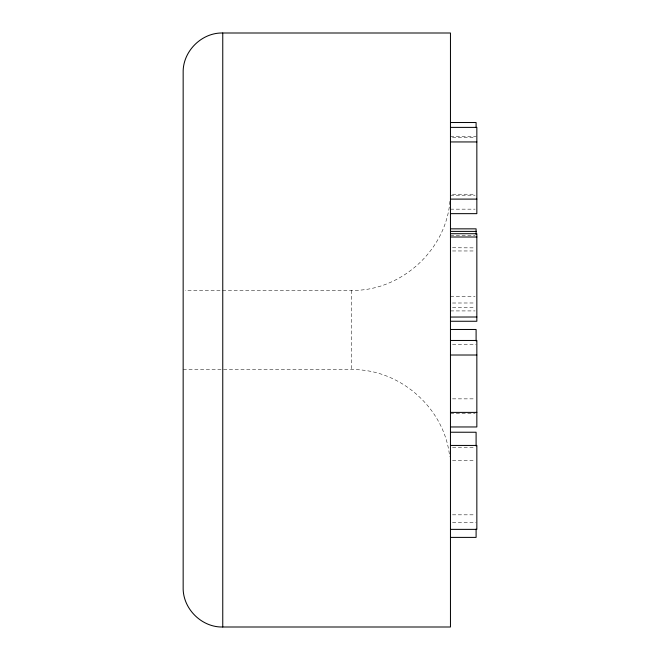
<?xml version="1.0" encoding="UTF-8"?>
<svg xmlns="http://www.w3.org/2000/svg" width="660" height="660" viewBox="0 0 660 660"><rect width="100%" height="100%" fill="white"/><g stroke="black" fill="none" stroke-linecap="round" stroke-linejoin="round"><path stroke-width="0.49" stroke-dasharray="3.3 2.47" d="M449.922 201.308C446.02 250.47 400.736 291.34 351.458 290.4L185.212 290.4M452.488 303.014L474.812 302.981M450.458 136.471L476.099 136.471M452.512 137.437L475.068 137.437M452.512 194.23L475.068 194.23M450.458 195.212L475.068 195.212M450.458 209.162L475.068 209.162M450.458 235.521L475.068 235.521M452.488 250.965L474.812 250.965M450.458 296.348L475.068 296.348M452.488 307.519L474.812 307.519M450.458 310.918L475.068 310.918M452.512 344.462L476.099 344.462M183.158 369.6L351.458 369.6C399.968 368.717 444.881 408.309 449.641 456.662M452.512 398.854L475.068 398.854M450.458 413.399L475.068 413.399M452.512 447.233L475.068 447.233M452.488 460.433L474.812 460.433M452.488 514.825L474.812 514.825M452.512 522.39L476.099 522.39M452.488 247.748L474.812 247.879M351.458 290.4L351.458 369.6"/><path stroke-width="0.99" d="M222.758 33C201.597 32.456 182.614 51.439 183.158 72.6L183.158 587.4C182.614 608.561 201.597 627.544 222.758 627L450.458 627L450.458 33L222.758 33L222.758 627M450.458 317.048L476.842 316.998M450.458 122.521L476.099 122.521L476.099 127.504M450.458 127.388L476.842 127.388L476.842 213.65L450.458 213.65M450.458 141.941L476.842 141.941M450.458 199.105L476.842 199.105M450.458 228.847L476.099 228.847L476.099 234.457M450.458 231.396L476.099 231.396M450.458 233.714L476.842 233.714L476.842 321.255L450.458 321.255M450.458 237.006L476.842 237.006M450.458 329.472L476.099 329.472L476.099 340.948M450.458 340.469L476.842 340.469L476.842 426.962L450.458 426.962M450.458 355.014L476.842 355.014M450.458 412.393L476.842 412.393M450.458 445.442L476.842 445.442L476.842 529.369L450.458 529.369M450.458 537.397L476.099 537.397L476.099 529.122M450.458 432.226L476.099 432.242L476.099 445.97"/></g></svg>
